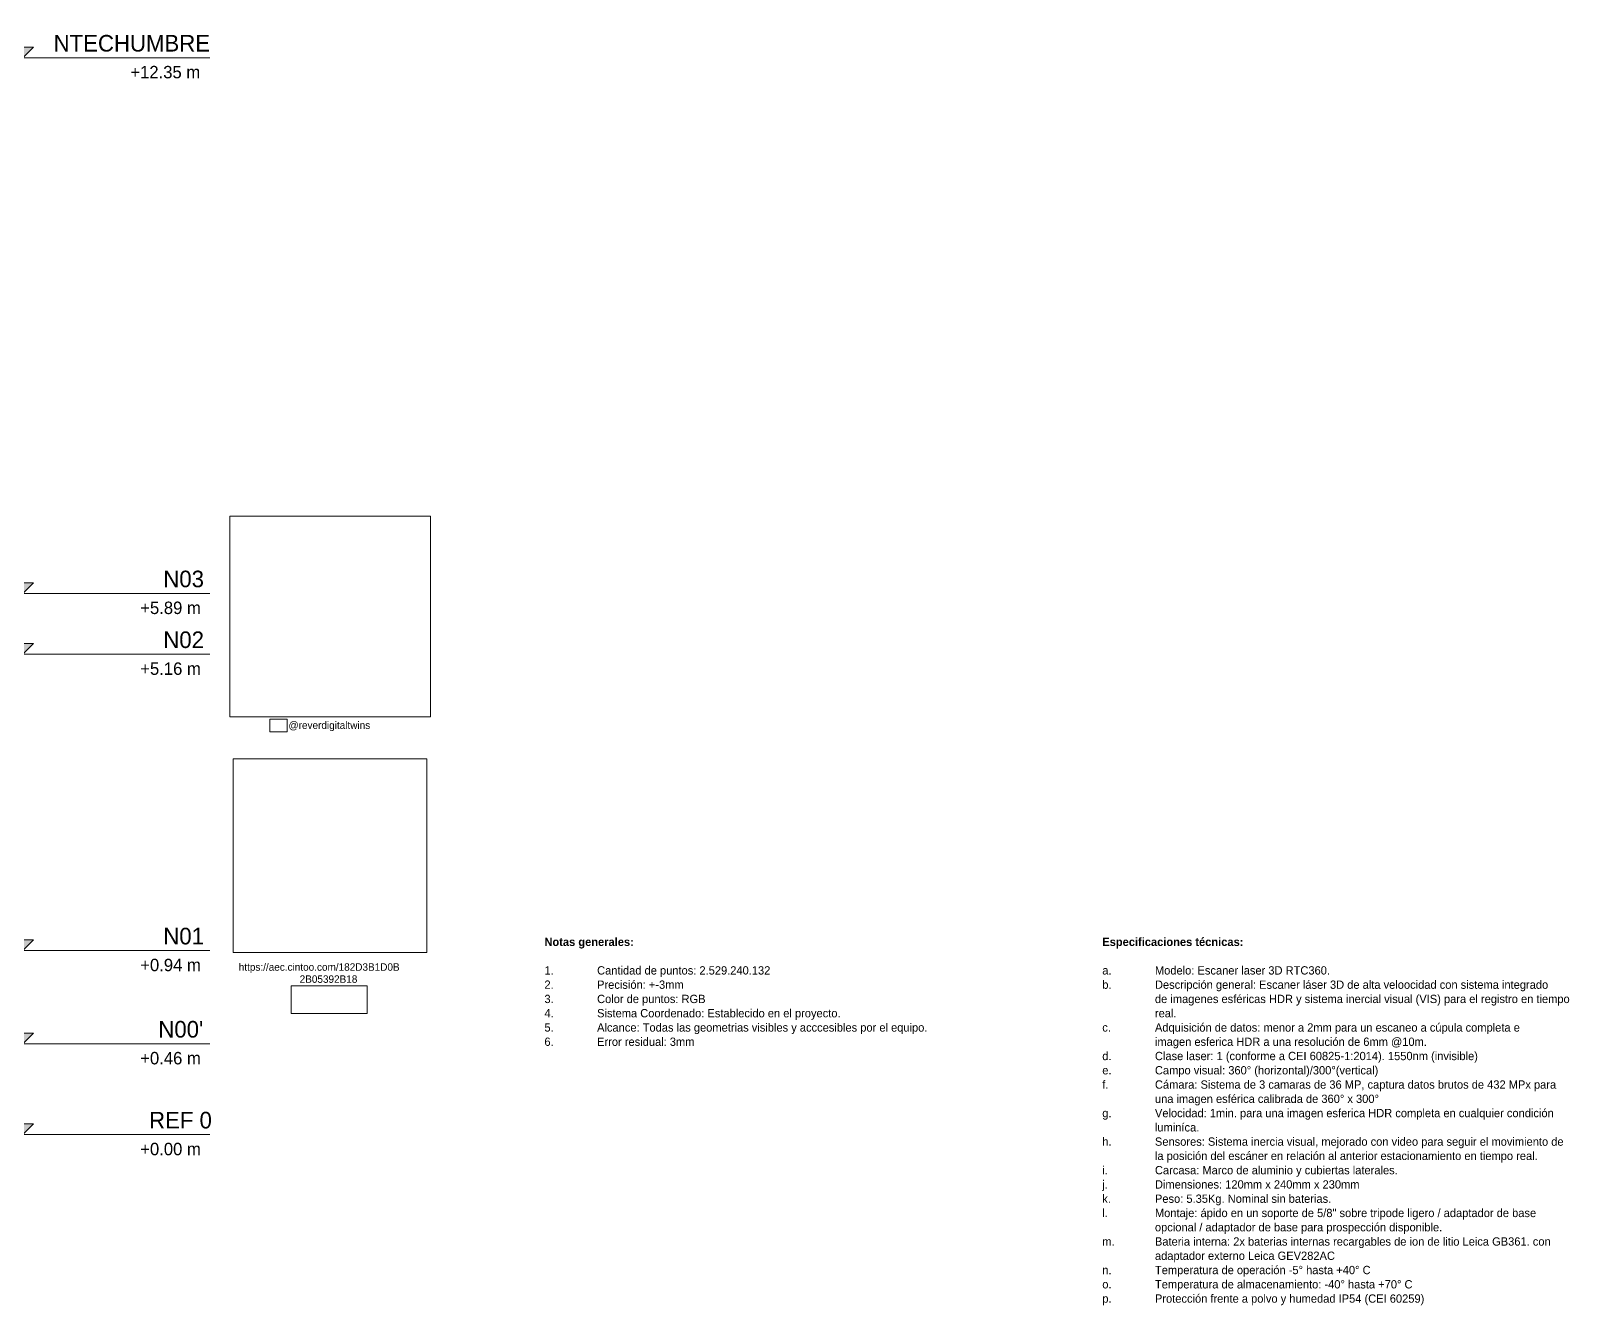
# Model space of a CAD drawing. Header units: centimetres. Extents: x -336 to 16318, y -437 to 1921.
# Drawn here: x 14463 to 16318, y -269 to 1267 of the extents above; entities that cross this region are included whole.
import ezdxf

# ---------------------------------------------------------------- set-up
doc = ezdxf.new("R2010")
doc.units = ezdxf.units.CM
doc.linetypes.add('Dash', pattern=[0.635, 0.3175, -0.3175])
for name, color, linetype, lineweight in [('A-FLOR-LEVL', 7, 'Continuous', 9), ('G-ANNO-REFR', 7, 'Dash', 18), ('G-ANNO-TEXT', 7, 'Continuous', 9)]:
    doc.layers.add(name, color=color, linetype=linetype, lineweight=lineweight)
doc.styles.add('Century Gothic', font='GOTHIC.TTF', dxfattribs={"height": 20})
doc.styles.add('Century Gothic_1', font='GOTHIC.TTF', dxfattribs={"height": 15})
doc.styles.add('Century Gothic_2', font='GOTHIC.TTF', dxfattribs={"height": 9})
doc.styles.add('Century Gothic_3', font='GOTHIC.TTF', dxfattribs={"height": 10})
doc.styles.add('Century Gothic_B', font='GOTHICB.TTF', dxfattribs={"height": 10})
picture_1 = doc.add_image_def('image1.jpg', size_in_pixel=(275, 100))
picture_2 = doc.add_image_def('image2.png', size_in_pixel=(160, 160))
picture_3 = doc.add_image_def('image3.jpeg', size_in_pixel=(2000, 2000))
picture_4 = doc.add_image_def('image4.jpg', size_in_pixel=(434, 317))

# ---------------------------------------------------------------- blocks, each defined once
blk = doc.blocks.new('Level - Con_Triangulo-1145637-Section 7')
at = {"layer": 'A-FLOR-LEVL', "true_color": 0xe2e2e2}
blk.add_hatch(color=254, dxfattribs=at).paths.add_polyline_path([(6603, -50.6), (6590.1, -63.5), (6577.2, -50.6)])
at = {"layer": 'A-FLOR-LEVL', "color": 253, "true_color": 0xaaaaaa}
for p, q in [((6603, -50.6), (6577.2, -50.6)), ((6577.2, -50.6), (6590.1, -63.5)), ((6590.1, -63.5), (6603, -50.6)), ((6577.2, -63.5), (6815.7, -63.5))]:
    blk.add_line(p, q, dxfattribs=at)

msp = doc.modelspace()

# ---------------------------------------------------------------- block references
at = {"layer": 'A-FLOR-LEVL', "color": 253, "true_color": 0xaaaaaa}
for p in [(7863.302, 1298.005), (7863.302, 652.301), (7863.302, 579.03), (7863.302, 221.826), (7863.302, 109.525), (7863.302, 0)]:
    msp.add_blockref('Level - Con_Triangulo-1145637-Section 7', p, dxfattribs=at)

# ---------------------------------------------------------------- texts
at = {"layer": 'G-ANNO-TEXT', "attachment_point": 1}
for s, insert, char_height, width, style in [('@reverdigitaltwins', (14773.906, 434.51), 9, 128.67084, 'Century Gothic_2'), ('Notas generales:', (15082.526, 173.852), 10, 141.49784, 'Century Gothic_B'), ('Especificaciones técnicas:', (15755.262, 173.852), 10, 222.86912, 'Century Gothic_B'), ('https://aec.cintoo.com/182D3B1D0B', (14713.901, 143.015), 9, 262.55266, 'Century Gothic_2'), ('1.', (15082.526, 139.456), 10, 76.96958, 'Century Gothic_3'), ('Cantidad de puntos: 2.529.240.132', (15146.026, 139.456), 10, 287.40497, 'Century Gothic_3'), ('a.', (15755.262, 139.456), 10, 76.96958, 'Century Gothic_3'), ('Modelo: Escaner laser 3D RTC360.', (15818.762, 139.456), 10, 280.59062, 'Century Gothic_3'), ('2B05392B18', (14787.323, 128.463), 9, 84.17719, 'Century Gothic_2'), ('2.', (15082.526, 122.259), 10, 76.96958, 'Century Gothic_3'), ('Precisión: +-3mm', (15146.026, 122.259), 10, 141.097, 'Century Gothic_3'), ('b.', (15755.262, 122.259), 10, 76.96958, 'Century Gothic_3'), ('Descripción general: Escaner láser 3D de alta veloocidad con sistema integrado ', (15818.762, 122.259), 10, 677.82678, 'Century Gothic_3'), ('3.', (15082.526, 105.061), 10, 76.96958, 'Century Gothic_3'), ('Color de puntos: RGB', (15146.026, 105.061), 10, 178.37547, 'Century Gothic_3'), ('de imagenes esféricas HDR y sistema inercial visual (VIS) para el registro en tiempo ', (15818.762, 105.061), 10, 693.45969, 'Century Gothic_3'), ('4.', (15082.526, 87.863), 10, 76.96958, 'Century Gothic_3'), ('Sistema Coordenado: Establecido en el proyecto.', (15146.026, 87.863), 10, 416.47666, 'Century Gothic_3'), ('real.', (15818.762, 87.863), 10, 36.07594, 'Century Gothic_3'), ('5.', (15082.526, 70.665), 10, 76.96958, 'Century Gothic_3'), ('Alcance: Todas las geometrias visibles y acccesibles por el equipo.', (15146.026, 70.665), 10, 557.9745, 'Century Gothic_3'), ('c.', (15755.262, 70.665), 10, 76.96958, 'Century Gothic_3'), ('Adquisición de datos: menor a 2mm para un escaneo a cúpula completa e ', (15818.762, 70.665), 10, 640.14747, 'Century Gothic_3'), ('6.', (15082.526, 53.467), 10, 76.96958, 'Century Gothic_3'), ('Error residual: 3mm', (15146.026, 53.467), 10, 156.72991, 'Century Gothic_3'), ('imagen esferica HDR a una resolución de 6mm @10m.', (15818.762, 53.467), 10, 454.15597, 'Century Gothic_3'), ('d.', (15755.262, 36.269), 10, 76.96958, 'Century Gothic_3'), ('Clase laser: 1 (conforme a CEI 60825-1:2014). 1550nm (invisible)', (15818.762, 36.269), 10, 525.907, 'Century Gothic_3'), ('Campo visual: 360° (horizontal)/300°(vertical)', (15818.762, 19.071), 10, 376.79312, 'Century Gothic_3'), ('f.', (15755.262, 1.873), 10, 76.96958, 'Century Gothic_3'), ('e.', (15755.262, 19.071), 10, 76.96958, 'Century Gothic_3'), ('Cámara: Sistema de 3 camaras de 36 MP, captura datos brutos de 432 MPx para ', (15818.762, 1.873), 10, 682.63691, 'Century Gothic_3'), ('una imagen esférica calibrada de 360° x 300°', (15818.762, -15.325), 10, 382.00409, 'Century Gothic_3'), ('g.', (15755.262, -32.523), 10, 76.96958, 'Century Gothic_3'), ('Velocidad: 1min. para una imagen esferica HDR completa en cualquier condición ', (15818.762, -32.523), 10, 695.86475, 'Century Gothic_3'), ('luminíca.', (15818.762, -49.721), 10, 75.35863, 'Century Gothic_3'), ('h.', (15755.262, -66.919), 10, 76.96958, 'Century Gothic_3'), ('Sensores: Sistema inercia visual, mejorado con video para seguir el movimiento de ', (15818.762, -66.919), 10, 695.06306, 'Century Gothic_3'), ('la posición del escáner en relación al anterior estacionamiento en tiempo real. ', (15818.762, -84.116), 10, 665.40062, 'Century Gothic_3'), ('i.', (15755.262, -101.314), 10, 76.96958, 'Century Gothic_3'), ('Carcasa: Marco de aluminio y cubiertas laterales.', (15818.762, -101.314), 10, 416.47666, 'Century Gothic_3'), ('j.', (15755.262, -118.512), 10, 76.96958, 'Century Gothic_3'), ('Dimensiones: 120mm x 240mm x 230mm ', (15818.762, -118.512), 10, 339.9155, 'Century Gothic_3'), ('k.', (15755.262, -135.71), 10, 76.96958, 'Century Gothic_3'), ('Peso: 5.35Kg. Nominal sin baterias.', (15818.762, -135.71), 10, 284.59906, 'Century Gothic_3'), ('l.', (15755.262, -152.908), 10, 76.96958, 'Century Gothic_3'), ('Montaje: ápido en un soporte de 5/8" sobre tripode ligero / adaptador de base ', (15818.762, -152.908), 10, 668.20653, 'Century Gothic_3'), ('opcional / adaptador de base para prospección disponible.', (15818.762, -170.106), 10, 507.06734, 'Century Gothic_3'), ('m.', (15755.262, -187.304), 10, 76.96958, 'Century Gothic_3'), ('adaptador externo Leica GEV282AC', (15818.762, -204.502), 10, 305.44294, 'Century Gothic_3'), ('Bateria interna: 2x baterias internas recargables de ion de litio Leica GB361. con ', (15818.762, -187.304), 10, 670.61159, 'Century Gothic_3'), ('Temperatura de operación -5° hasta +40° C', (15818.762, -221.7), 10, 365.16866, 'Century Gothic_3'), ('o.', (15755.262, -238.898), 10, 76.96958, 'Century Gothic_3'), ('n.', (15755.262, -221.7), 10, 76.96958, 'Century Gothic_3'), ('Temperatura de almacenamiento: -40° hasta +70° C', (15818.762, -238.898), 10, 438.12222, 'Century Gothic_3'), ('p.', (15755.262, -256.096), 10, 76.96958, 'Century Gothic_3'), ('Protección frente a polvo y humedad IP54 (CEI 60259)', (15818.762, -256.096), 10, 452.95344, 'Century Gothic_3')]:
    msp.add_mtext(s, dxfattribs=dict(at, insert=insert, char_height=char_height, width=width, style=style))

# ---------------------------------------------------------------- pictures from other files: only their frames are drawn
at = {"layer": 'G-ANNO-REFR'}
image = msp.add_image(picture_3, insert=(14703.187, 440.053), size_in_units=(242.019, 242.019), dxfattribs=at)
image.dxf.flags = 7
image = msp.add_image(picture_4, insert=(14751.415, 421.794), size_in_units=(20.95, 15.302), dxfattribs=at)
image.dxf.flags = 7
image = msp.add_image(picture_2, insert=(14707.187, 155.93), size_in_units=(233.6, 233.6), dxfattribs=at)
image.dxf.flags = 7
image = msp.add_image(picture_1, insert=(14777, 82.363), size_in_units=(91.791, 33.379), dxfattribs=at)
image.dxf.flags = 7

# ---------------------------------------------------------------- next in the draw order: texts
at = {"layer": 'A-FLOR-LEVL', "color": 9, "true_color": 0xb7b7b7, "char_height": 20, "attachment_point": 1, "style": 'Century Gothic', "bg_fill": 3, "box_fill_scale": 1.25, "bg_fill_color": 256, "bg_fill_true_color": 13158600, "bg_fill_transparency": 0}
for s, insert, width in [('NTECHUMBRE', (14490.6, 1261.973), 224.4725), ('N03', (14622.9, 616.269), 64.135), ('N02', (14622.9, 542.998), 64.135), ('N01', (14622.9, 185.794), 64.135), ("N00'", (14616.9, 73.492), 71.35019), ('REF 0', (14605.7, -36.032), 84.97887)]:
    msp.add_mtext(s, dxfattribs=dict(at, insert=insert, width=width))

# ---------------------------------------------------------------- next in the draw order: texts
at = {"layer": 'A-FLOR-LEVL', "color": 9, "true_color": 0xb7b7b7, "char_height": 15, "attachment_point": 1, "style": 'Century Gothic_1', "bg_fill": 3, "box_fill_scale": 1.25, "bg_fill_color": 256, "bg_fill_true_color": 13158600, "bg_fill_transparency": 0}
for s, insert, width in [('+12.35 m', (14583.2, 1224.661), 112.23625), ('+5.89 m', (14595.1, 578.957), 97.80587), ('+5.16 m', (14595.1, 505.687), 97.80587), ('+0.94 m', (14595.1, 148.482), 97.80587), ('+0.46 m', (14595.1, 36.181), 97.80587), ('+0.00 m', (14595.1, -73.344), 97.80587)]:
    msp.add_mtext(s, dxfattribs=dict(at, insert=insert, width=width))

doc.saveas('drawing.dxf')
